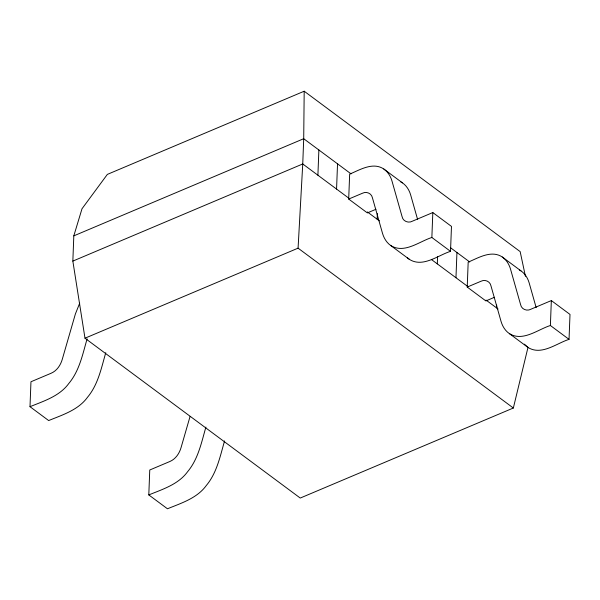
<?xml version="1.0" encoding="UTF-8"?>
<svg xmlns="http://www.w3.org/2000/svg" width="600" height="600" viewBox="0 0 600 600"><rect width="100%" height="100%" fill="white"/><g stroke="black" fill="none" stroke-linecap="round" stroke-linejoin="round"><path stroke-width="0.9" d="M513.345 408.015L300.248 498.053L84.99 338.205L72.847 261.097L73.815 235.86L82.005 208.755L107.347 174.398L304.192 91.222L303.712 138.72L302.745 163.958L298.08 248.16L513.345 408.015L528.015 347.28M105.757 352.718C101.333 368.07 98.07 384.668 87.502 397.283C78.24 410.048 62.573 414.862 48.66 420.555L30 406.695L30.96 381.765L51.097 373.26C56.828 370.837 60.578 365.212 62.25 359.4L75.383 313.98L79.688 303.195M224.558 440.94C220.132 456.3 216.87 472.89 206.31 485.505C197.04 498.278 181.373 503.092 167.46 508.778L148.8 494.918L149.76 469.995L169.905 461.482C175.627 459.067 179.377 453.435 181.05 447.623L190.065 416.452M317.903 175.215L318.877 149.977M336.562 189.067L337.53 163.83M375.975 209.272L367.358 212.91L348.697 199.058L349.657 174.127C359.85 169.875 372.87 161.715 383.782 168.998L402.442 182.858C406.485 185.648 409.2 190.012 410.58 194.678L417.645 219.6M377.145 219.202L377.355 213.593M348.697 199.058L362.49 193.23C366.368 191.145 371.572 193.343 372.42 197.76L382.53 233.415C383.94 238.208 386.647 242.752 390.84 245.595L409.5 259.447C422.993 267.87 438.06 255.233 450.518 251.34L431.865 237.487L432.817 212.558L412.53 221.13C408.435 223.553 402.772 221.257 402.022 216.428L391.92 180.817C390.54 176.153 387.832 171.788 383.782 168.998M437.31 263.888L437.603 256.41M450.518 251.34L451.478 226.417L432.817 212.558M455.97 277.74L456.938 252.502M494.498 297.285L485.88 300.93L467.22 287.07L468.18 262.14C478.373 257.888 491.393 249.735 502.305 257.017L520.965 270.87C525.007 273.66 527.722 278.025 529.102 282.69L536.168 307.62M496.553 307.882L496.658 305.077M467.22 287.07L481.013 281.243C484.89 279.157 490.095 281.355 490.942 285.772L501.053 321.435C502.463 326.22 505.17 330.772 509.362 333.608L528.023 347.468C541.515 355.89 556.582 343.252 569.04 339.36L550.388 325.507L551.34 300.577L531.053 309.15C526.957 311.565 521.295 309.278 520.545 304.447L510.442 268.837C509.062 264.173 506.355 259.808 502.305 257.017M569.04 339.36L570 314.43L551.34 300.577M87.097 338.858C82.672 354.218 79.41 370.815 68.85 383.423C59.58 396.195 43.912 401.01 30 406.695M205.905 427.088C201.472 442.44 198.218 459.037 187.65 471.653C178.387 484.418 162.72 489.232 148.8 494.918M73.815 235.86L303.712 138.72L351.06 173.873M72.847 261.097L302.745 163.958L348.585 198M84.99 338.205L298.08 248.16M431.865 237.487C419.408 241.38 404.332 254.017 390.84 245.595M550.388 325.507C537.93 329.4 522.855 342.03 509.362 333.608M400.815 181.95L402.442 182.858M519.338 269.962L520.965 270.87M304.192 91.222L520.162 251.61L525.435 276.36M450.48 247.71L469.717 261.99M367.373 211.95L379.38 220.868M431.385 259.485L467.993 286.673M486.03 300.067L498.045 308.985M528.023 347.468L524.362 344.145M407.303 257.715L409.5 259.447"/></g></svg>
